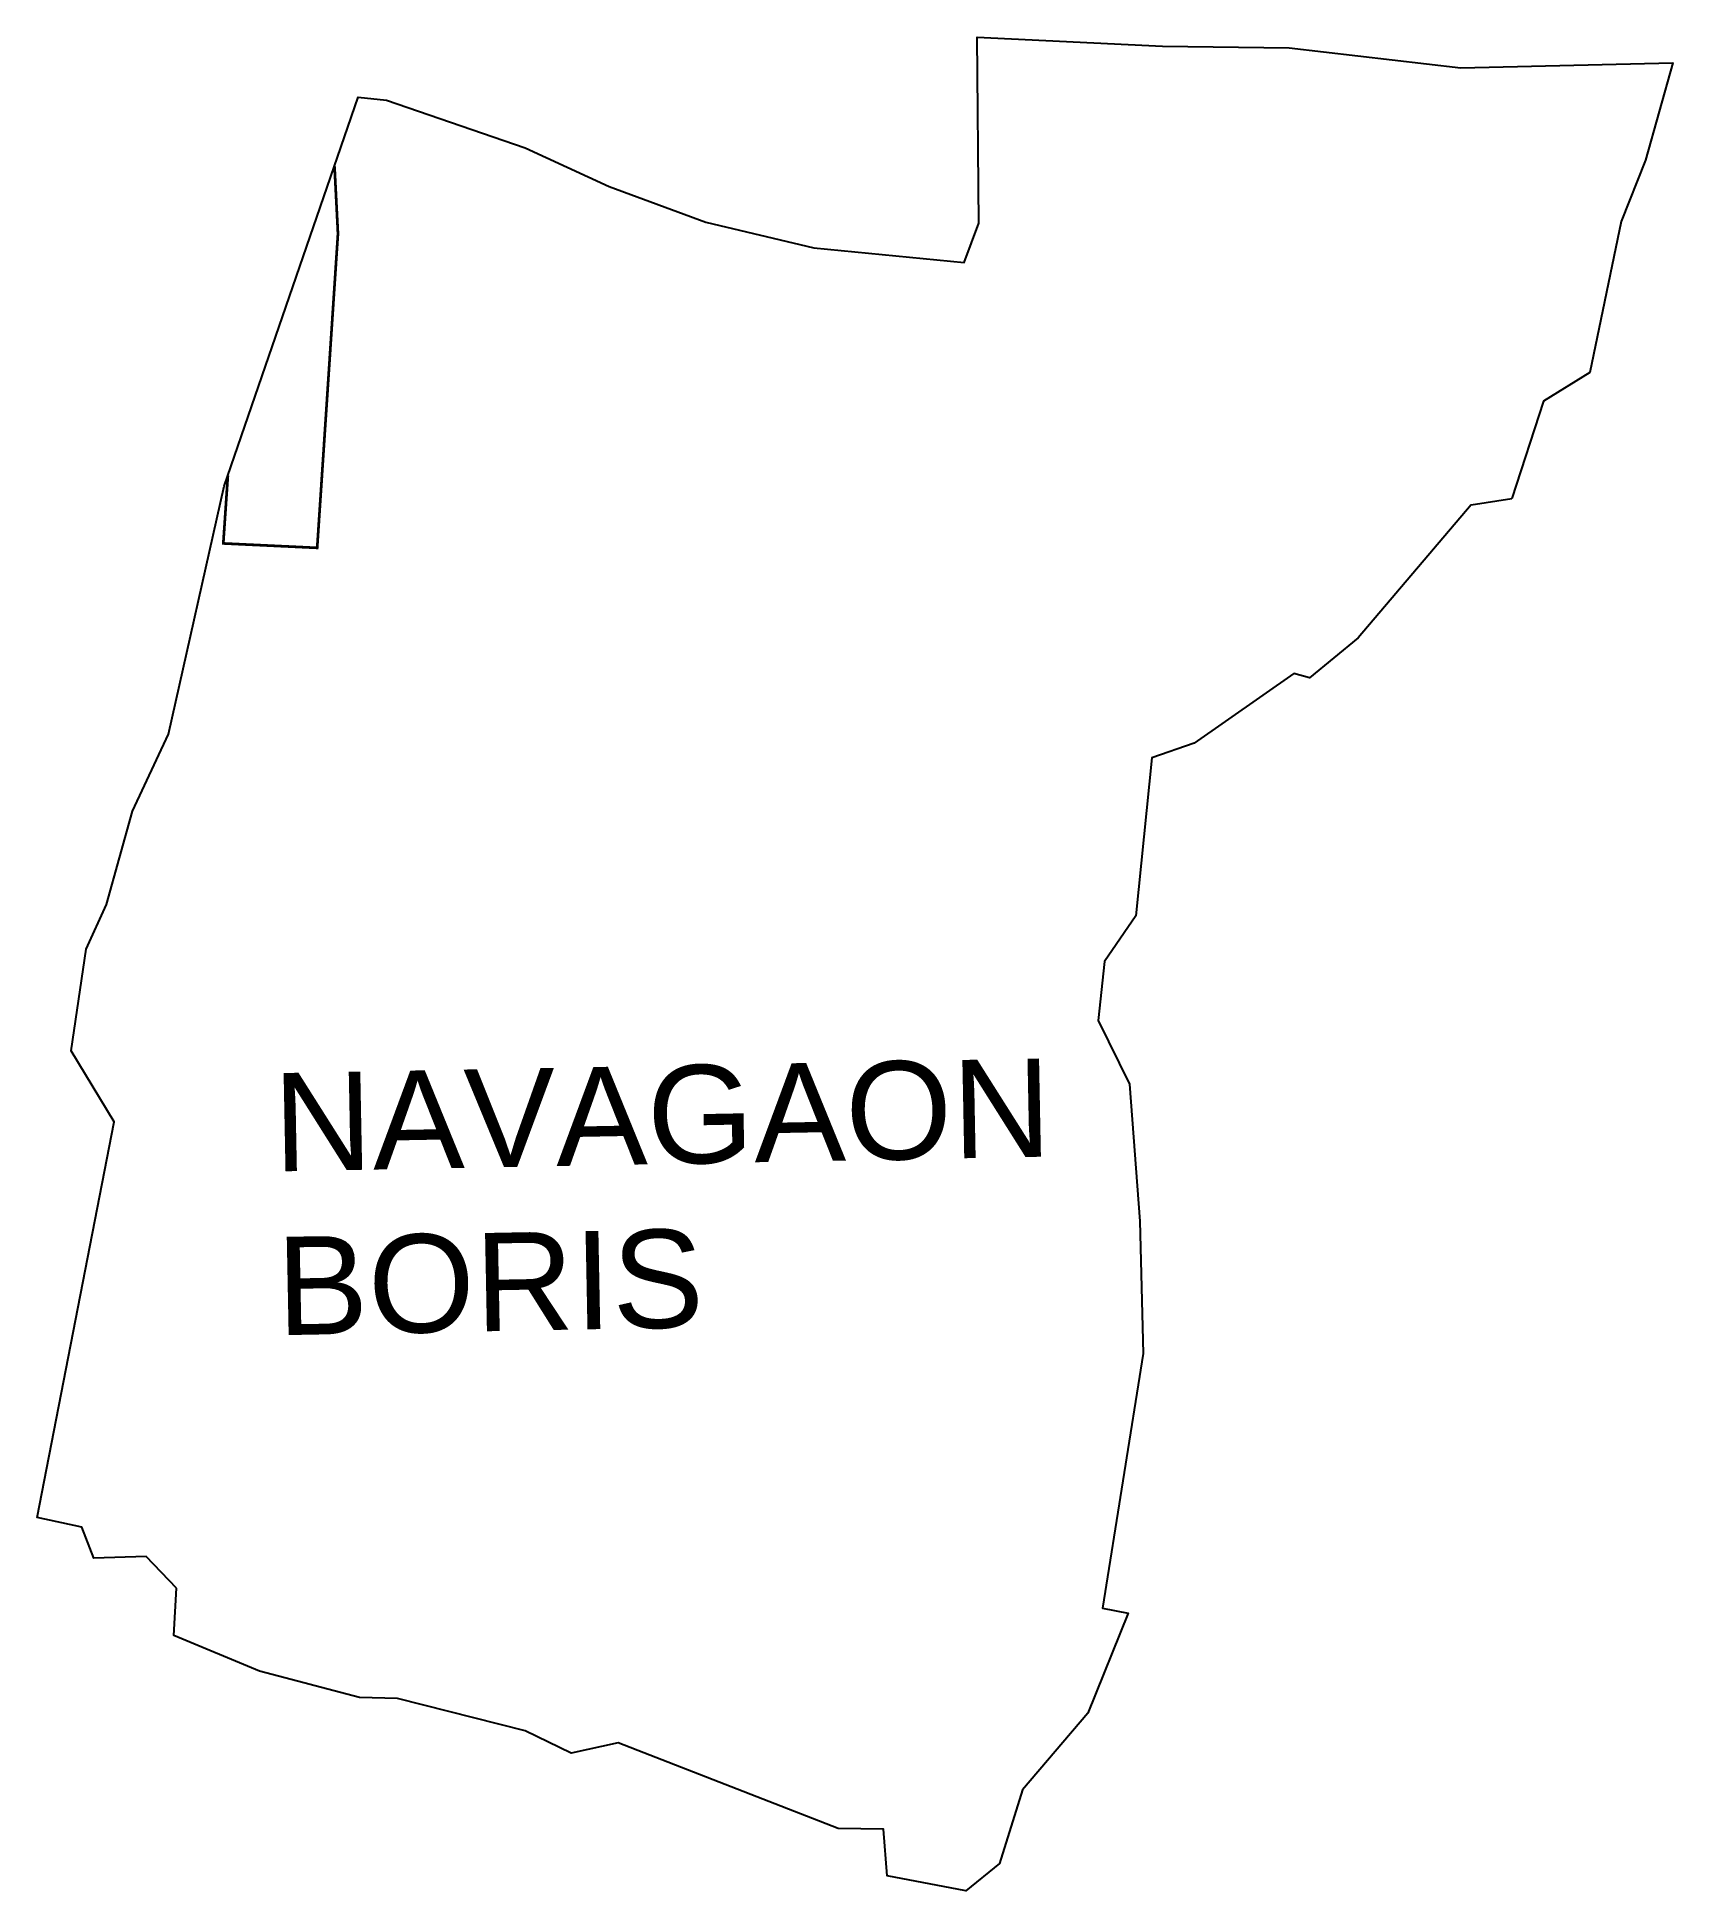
# Model space of a CAD drawing. Header units: metres. Extents: x 275003 to 276813, y 2069073 to 2071125.
import ezdxf

# ---------------------------------------------------------------- set-up
doc = ezdxf.new("R2010")
doc.units = ezdxf.units.M
for name, color, linetype in [('HAZARDS LINE', 1, 'Continuous'), ('village', 3, 'Continuous'), ('VILLAGE NAME', 250, 'Continuous')]:
    doc.layers.add(name, color=color, linetype=linetype)
doc.styles.get("Standard").update_dxf_attribs({"font": 'simplex.shx'})

msp = doc.modelspace()

# ---------------------------------------------------------------- linework, layer by layer
at = {"color": 3, "flags": 128}
msp.add_lwpolyline([(276590, 2070606.8), (276635, 2070613.8)], dxfattribs=at)
at = {"layer": 'HAZARDS LINE', "lineweight": 0}
msp.add_lwpolyline([(275214.2, 2070639.4, 3, 3, 0), (275209.1, 2070564.2, 3, 3, 0), (275313, 2070559.3, 3, 3, 0), (275336, 2070907, 3, 3, 0), (275332.2, 2070981.6, 3, 3, 0)], format="xyseb", dxfattribs=at)
at = {"layer": 'village', "color": 3, "true_color": 0x00ff00}
for points in [[(275157.2, 2069408, 0), (275123.7, 2069443.1, 0), (275065.9, 2069441.2, 0), (275052.5, 2069475.6, 0), (275003, 2069486.2, 0), (275088.3, 2069924.2, 0), (275040.9, 2070002.7, 0), (275057.4, 2070115.1, 0), (275079.9, 2070164.8, 0), (275108.6, 2070267.8, 0), (275148.3, 2070353.1, 0), (275210.1, 2070627.5, 0), (275358.5, 2071058.1, 0), (275389.9, 2071054.6, 0), (275543.1, 2071001.9, 0), (275636.1, 2070959.3, 0), (275743.2, 2070919.6, 0), (275862.6, 2070891.3, 0), (276028.9, 2070875, 0), (276045.4, 2070918.6, 0), (276043.3, 2071124.5, 0), (276248.4, 2071114.6, 0), (276388.8, 2071112.6, 0), (276578.8, 2071090.4, 0), (276813.3, 2071095.9, 0), (276783, 2070988.2, 0), (276755.9, 2070920.6, 0), (276721.2, 2070753.4, 0), (276670.2, 2070721.7, 0), (276635, 2070613.8, 0)], [(276590, 2070606.8, 0), (276465.1, 2070459.6, 0), (276411.2, 2070415.3, 0), (276393.9, 2070420.2, 0), (276283.5, 2070343.3, 0), (276236.8, 2070326.9, 0), (276219, 2070152.2, 0), (276184.3, 2070101.6, 0), (276177.3, 2070036.2, 0), (276211.8, 2069965.8, 0), (276223.3, 2069814.1, 0), (276226.9, 2069667.8, 0), (276182.2, 2069385.8, 0), (276210.6, 2069380.5, 0), (276165.8, 2069269.9, 0), (276093.6, 2069185.1, 0), (276068, 2069103.3, 0), (276030.7, 2069073.1, 0), (275943.8, 2069089.6, 0), (275939.6, 2069141.4, 0), (275889.6, 2069142, 0), (275646, 2069236.9, 0), (275593.9, 2069225.4, 0), (275543.3, 2069250.2, 0), (275401.8, 2069285.9, 0), (275359.7, 2069287, 0), (275249.1, 2069316.2, 0), (275154.5, 2069355.9, 0), (275157.2, 2069408, 0)]]:
    msp.add_polyline3d(points, dxfattribs=at)

# ---------------------------------------------------------------- texts
at = {"layer": 'VILLAGE NAME', "insert": (275263.4, 2069977.9), "char_height": 108.748, "attachment_point": 1, "rotation": 1.1028}
msp.add_mtext_dynamic_manual_height_columns('{\\fArial|b0|i0|c0|p34;NAVAGAON\\PBORIS}', width=726.929, gutter_width=543.7, heights=[0], dxfattribs=at)

doc.saveas('drawing.dxf')
